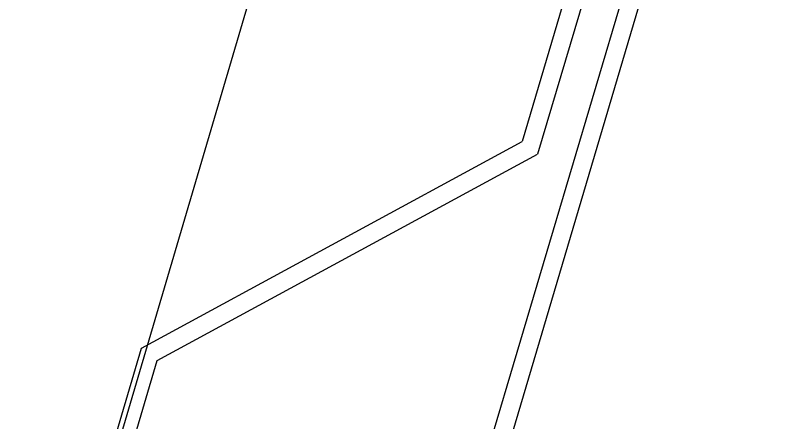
# Model space of a CAD drawing. Header units: millimetres. Extents: x 62878 to 70819, y -67946 to -61850.
# Drawn here: x 67605.91 to 67630.6, y -66821.94 to -66808.61 of the extents above; entities that cross this region are included whole.
import ezdxf

# ---------------------------------------------------------------- set-up
doc = ezdxf.new("R2010")
doc.units = ezdxf.units.MM
doc.layers.add('DOĞRAMA-yeni', color=40, linetype='Continuous')
doc.layers.add('ÇATI K', color=254, linetype='Continuous')

# ---------------------------------------------------------------- blocks, each defined once
blk = doc.blocks.new('SPANDREL PAN.93')
at = {"layer": 'DOĞRAMA-yeni', "color": 122, "lineweight": -2}
for p, q in [((36515.706, 28075.131), (36489.318, 28164.429)), ((36515.102, 28075.057), (36488.771, 28164.163)), ((36491.172, 28162.391), (36493.028, 28156.111)), ((36491.747, 28162.561), (36493.533, 28156.519)), ((36505.957, 28149.763), (36493.533, 28156.519)), ((36505.452, 28149.355), (36493.028, 28156.111)), ((36521.7, 28096.485), (36505.957, 28149.763)), ((36521.054, 28096.553), (36505.452, 28149.355))]:
    blk.add_line(p, q, dxfattribs=at)

msp = doc.modelspace()

# ---------------------------------------------------------------- linework, layer by layer
at = {"layer": 'ÇATI K', "color": 0}
msp.add_line((67736.638, -66390.566), (67512.594, -67150.633), dxfattribs=at)

# ---------------------------------------------------------------- block references
at = {"layer": 'DOĞRAMA-yeni', "xscale": -1, "rotation": 359.9643240394448}
msp.add_blockref('SPANDREL PAN.93', (104098.468, -94991.981), dxfattribs=at)

doc.saveas('drawing.dxf')
